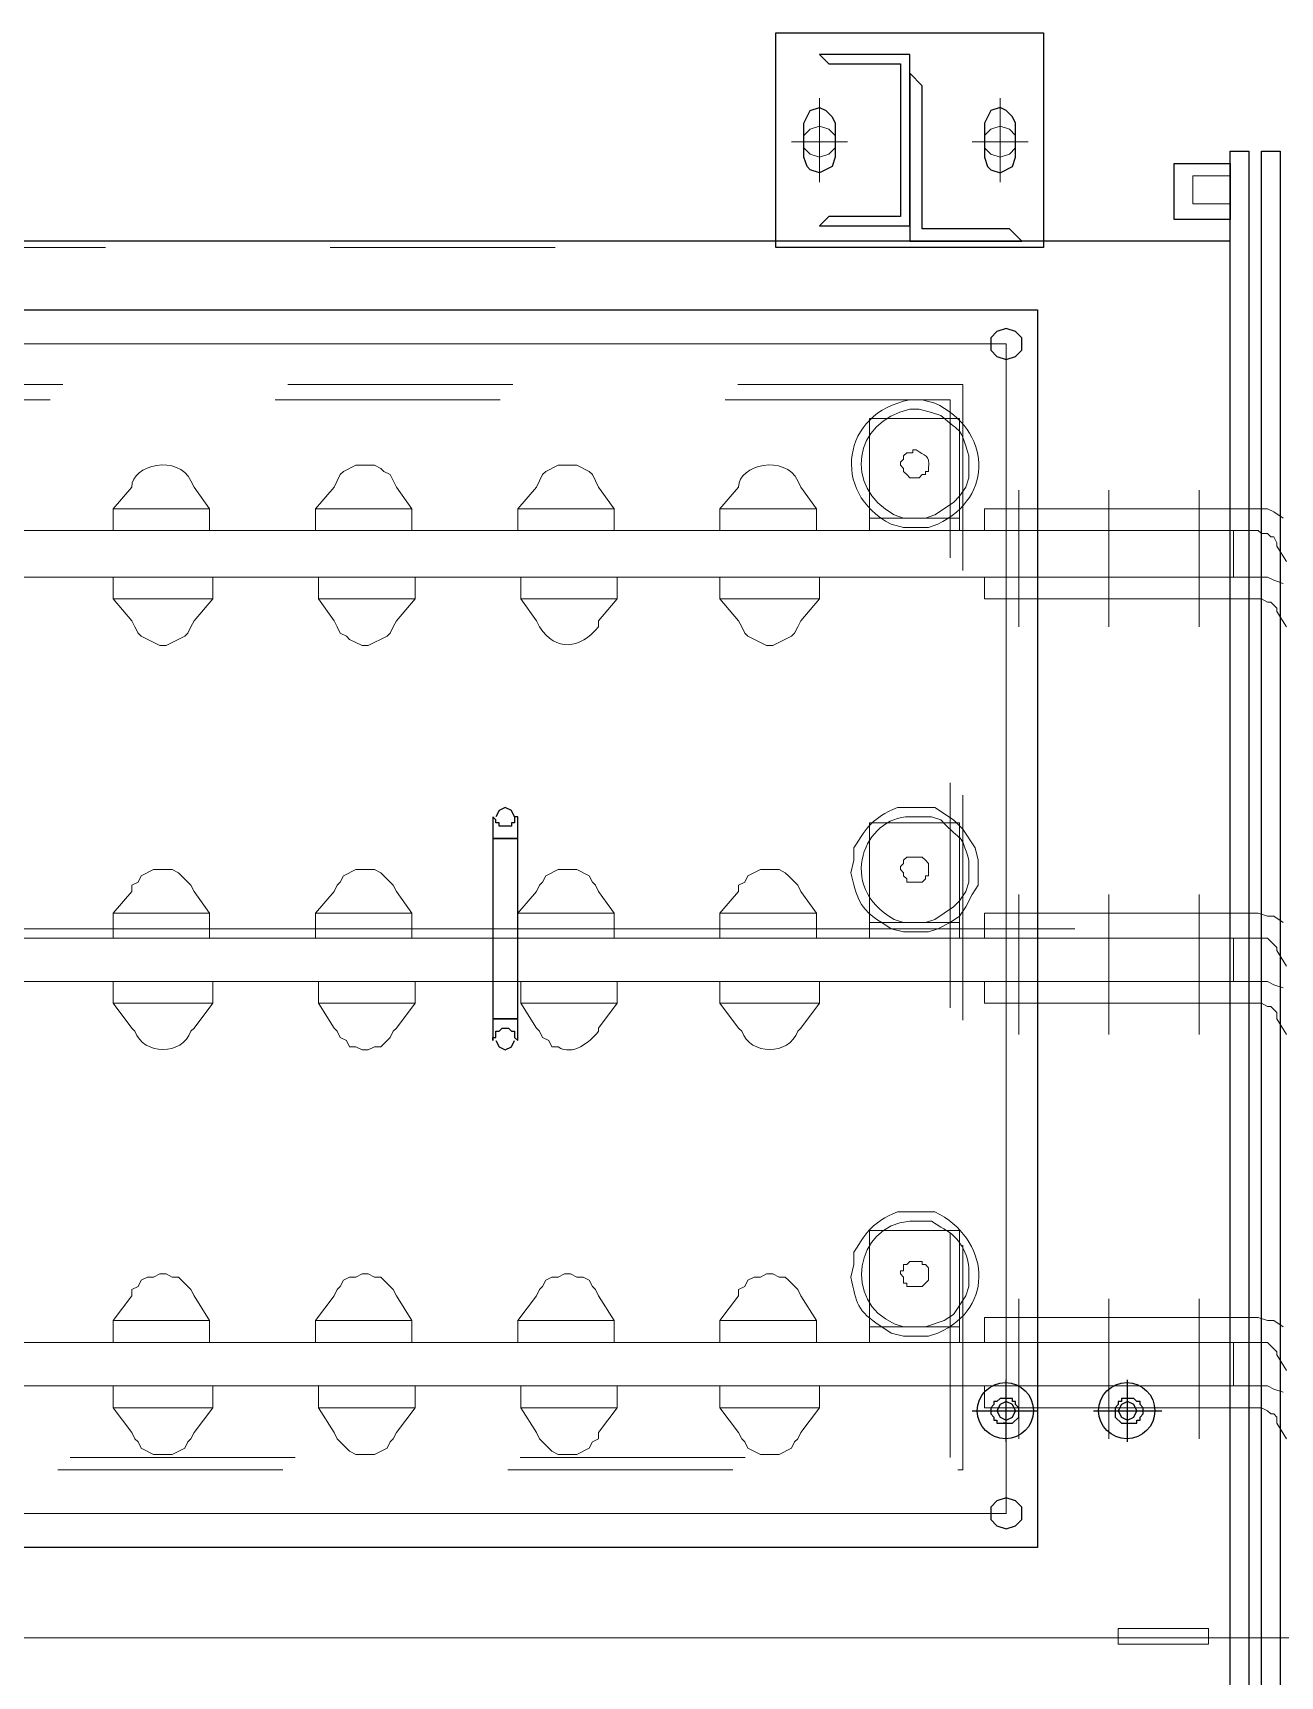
# Model space of a CAD drawing. Header units: metres. Extents: x 531759 to 532310, y 2675082 to 2675319.
# Drawn here: x 532023.371 to 532023.925, y 2675222.15 to 2675222.881 of the extents above; entities that cross this region are included whole.
import ezdxf

# ---------------------------------------------------------------- set-up
doc = ezdxf.new("R2010")
doc.units = ezdxf.units.M
doc.header["$MEASUREMENT"] = 0
doc.linetypes.add('PDF_IMPORT', pattern=[1, 0.8, -0.2])
doc.layers.add('IDT', color=7, linetype='Continuous')

# ---------------------------------------------------------------- blocks, each defined once
blk = doc.blocks.new('IDT')
at = {"layer": 'IDT', "color": 0, "lineweight": 25}
for p, q in [((17.00598, 12.43074), (17.00598, 13.75164)), ((17.01428, 13.75164), (17.01428, 12.43074)), ((17.01981, 12.43074), (17.01981, 13.75164)), ((17.02811, 13.75164), (17.02811, 12.43074)), ((17.11386, 12.50128), (17.11386, 13.05177)), ((17.11386, 13.05177), (17.98386, 13.05177)), ((17.12355, 13.04209), (17.12078, 13.03932)), ((17.12078, 13.03932), (17.12078, 13.03379)), ((17.12769, 13.04347), (17.12355, 13.04209)), ((17.13184, 13.04209), (17.12769, 13.04347)), ((17.13461, 13.03932), (17.13184, 13.04209)), ((17.13461, 13.03379), (17.13461, 13.03932)), ((17.12078, 13.03379), (17.12355, 13.03102)), ((17.12355, 13.03102), (17.12769, 13.02964)), ((17.12769, 13.02964), (17.13184, 13.03102)), ((17.13184, 13.03102), (17.13461, 13.03379)), ((17.07375, 13.00474), (17.07375, 12.97708)), ((17.12769, 13.00474), (17.12769, 12.97708)), ((17.06822, 12.99368), (17.06684, 12.99229)), ((17.0696, 12.99506), (17.06822, 12.99506)), ((17.06822, 12.99506), (17.06822, 12.99368)), ((17.07375, 12.99644), (17.0696, 12.99644)), ((17.0696, 12.99644), (17.0696, 12.99506)), ((17.07099, 12.99368), (17.0696, 12.99091)), ((17.07375, 12.99506), (17.07099, 12.99368)), ((17.07652, 12.99644), (17.07375, 12.99644)), ((17.07652, 12.99368), (17.07375, 12.99506)), ((17.07928, 12.99368), (17.07652, 12.99644)), ((17.0779, 12.99091), (17.07652, 12.99368)), ((17.07928, 12.98953), (17.07928, 12.99368)), ((17.12493, 12.99644), (17.12216, 12.99368)), ((17.12216, 12.99368), (17.12216, 12.98953)), ((17.12493, 12.99368), (17.12355, 12.99091)), ((17.12769, 12.99644), (17.12493, 12.99644)), ((17.12769, 12.99506), (17.12493, 12.99368)), ((17.12769, 12.99644), (17.12908, 12.99644)), ((17.13184, 12.99644), (17.12769, 12.99644)), ((17.13046, 12.99368), (17.12769, 12.99506)), ((17.13184, 12.99091), (17.13046, 12.99368)), ((17.13184, 12.99506), (17.13184, 12.99644)), ((17.13323, 12.99506), (17.13184, 12.99506)), ((17.13323, 12.99368), (17.13323, 12.99506)), ((17.13461, 12.99229), (17.13323, 12.99368)), ((17.08897, 12.99091), (17.05854, 12.99091)), ((17.06684, 12.99229), (17.06684, 12.98953)), ((17.06684, 12.98953), (17.06822, 12.98814)), ((17.06822, 12.98814), (17.06822, 12.98676)), ((17.06822, 12.98676), (17.0696, 12.98676)), ((17.0696, 12.99091), (17.07099, 12.98814)), ((17.0696, 12.98676), (17.07099, 12.98538)), ((17.07099, 12.98814), (17.07375, 12.98676)), ((17.07099, 12.98538), (17.07652, 12.98538)), ((17.07375, 12.98676), (17.07652, 12.98814)), ((17.07652, 12.98814), (17.0779, 12.99091)), ((17.07652, 12.98538), (17.07652, 12.98676)), ((17.07652, 12.98676), (17.0779, 12.98676)), ((17.0779, 12.98814), (17.07928, 12.98953)), ((17.0779, 12.98676), (17.0779, 12.98814)), ((17.14291, 12.99091), (17.11386, 12.99091)), ((17.12216, 12.98953), (17.12355, 12.98814)), ((17.12355, 12.99091), (17.12493, 12.98814)), ((17.12355, 12.98814), (17.12355, 12.98676)), ((17.12355, 12.98676), (17.12493, 12.98676)), ((17.12493, 12.98814), (17.12769, 12.98676)), ((17.12493, 12.98676), (17.12493, 12.98538)), ((17.12493, 12.98538), (17.13046, 12.98538)), ((17.12769, 12.98676), (17.13046, 12.98814)), ((17.13046, 12.98814), (17.13184, 12.99091)), ((17.13046, 12.98538), (17.13184, 12.98676)), ((17.13184, 12.98676), (17.13323, 12.98676)), ((17.13323, 12.98814), (17.13461, 12.98953)), ((17.13323, 12.98676), (17.13323, 12.98814)), ((17.13461, 12.98953), (17.13461, 12.99229)), ((17.34623, 12.82493), (17.34485, 12.82632)), ((17.34485, 12.82632), (17.34485, 12.73641)), ((17.34762, 12.82908), (17.34623, 12.82632)), ((17.34623, 12.82217), (17.34623, 12.82493)), ((17.35038, 12.83047), (17.34762, 12.82908)), ((17.35315, 12.82908), (17.35038, 12.83047)), ((17.35453, 12.82632), (17.35315, 12.82908)), ((17.35591, 12.82493), (17.35453, 12.82493)), ((17.35453, 12.82493), (17.35453, 12.82217)), ((17.35591, 12.81663), (17.35591, 12.82632)), ((17.35591, 12.82632), (17.35591, 12.82493)), ((17.34762, 12.82217), (17.34623, 12.82217)), ((17.349, 12.82078), (17.34762, 12.82217)), ((17.35176, 12.82078), (17.349, 12.82078)), ((17.35315, 12.82217), (17.35176, 12.82078)), ((17.35453, 12.82217), (17.35315, 12.82217)), ((17.34485, 12.81663), (17.35591, 12.81663)), ((17.35591, 12.81663), (17.34485, 12.81663)), ((17.35591, 12.73641), (17.35591, 12.81663)), ((17.34485, 12.73641), (17.34485, 12.72673)), ((17.34485, 12.73641), (17.35591, 12.73641)), ((17.35591, 12.73641), (17.34485, 12.73641)), ((17.34623, 12.72673), (17.34623, 12.7295)), ((17.34623, 12.7295), (17.34762, 12.7295)), ((17.34762, 12.7295), (17.34762, 12.73088)), ((17.34762, 12.73088), (17.35315, 12.73088)), ((17.35315, 12.73088), (17.35315, 12.7295)), ((17.35315, 12.7295), (17.35453, 12.7295)), ((17.35453, 12.7295), (17.35453, 12.72811)), ((17.35591, 12.72673), (17.35591, 12.73641)), ((17.34485, 12.72673), (17.34623, 12.72673)), ((17.34623, 12.72673), (17.34762, 12.72396)), ((17.34762, 12.72396), (17.35038, 12.72258)), ((17.35038, 12.72258), (17.35315, 12.72396)), ((17.35315, 12.72396), (17.35453, 12.72673)), ((17.35453, 12.72811), (17.35591, 12.72673)), ((17.12355, 12.52202), (17.12078, 12.51926)), ((17.12078, 12.51926), (17.12078, 12.51372)), ((17.12769, 12.52341), (17.12355, 12.52202)), ((17.13184, 12.52202), (17.12769, 12.52341)), ((17.13461, 12.51926), (17.13184, 12.52202)), ((17.13461, 12.51372), (17.13461, 12.51926)), ((17.12078, 12.51372), (17.12355, 12.51096)), ((17.12355, 12.51096), (17.12769, 12.50957)), ((17.12769, 12.50957), (17.13184, 12.51096)), ((17.13184, 12.51096), (17.13461, 12.51372)), ((17.98386, 12.50128), (17.11386, 12.50128)), ((17.1111, 12.47361), (17.23005, 12.47361)), ((17.1111, 12.37818), (17.1111, 12.47361)), ((17.23005, 12.47361), (17.23005, 12.37818)), ((17.02811, 12.47085), (18.03089, 12.47085)), ((17.12078, 12.47085), (17.12631, 12.46531)), ((17.17057, 12.47085), (17.12078, 12.47085)), ((17.17057, 12.39616), (17.17057, 12.47085)), ((17.02811, 12.43627), (17.02811, 12.46116)), ((17.02811, 12.46116), (17.053, 12.46116)), ((17.053, 12.46116), (17.053, 12.43627)), ((17.12631, 12.46531), (17.16504, 12.46531)), ((17.16504, 12.46531), (17.16504, 12.40169)), ((17.21068, 12.46393), (17.17057, 12.46393)), ((17.17057, 12.46393), (17.17057, 12.38786)), ((17.17472, 12.39201), (17.17472, 12.45978)), ((17.17472, 12.45978), (17.20653, 12.45978)), ((17.20653, 12.45978), (17.21068, 12.46393)), ((17.12493, 12.43765), (17.12355, 12.4335)), ((17.13046, 12.44042), (17.12493, 12.43765)), ((17.13461, 12.43903), (17.13046, 12.44042)), ((17.13599, 12.43765), (17.13461, 12.43903)), ((17.13738, 12.4335), (17.13599, 12.43765)), ((17.20377, 12.4335), (17.20515, 12.43765)), ((17.20515, 12.43765), (17.21068, 12.44042)), ((17.21068, 12.44042), (17.21483, 12.43903)), ((17.21483, 12.43903), (17.21622, 12.43765)), ((17.21622, 12.43765), (17.2176, 12.4335)), ((17.01428, 12.43074), (17.00598, 12.43074)), ((17.02811, 12.43074), (17.01981, 12.43074)), ((17.053, 12.43627), (17.02811, 12.43627)), ((17.12355, 12.4335), (17.12355, 12.41829)), ((17.13738, 12.41829), (17.13738, 12.4335)), ((17.20377, 12.41829), (17.20377, 12.4335)), ((17.2176, 12.4335), (17.2176, 12.41829)), ((17.12355, 12.41829), (17.12493, 12.41552)), ((17.12493, 12.41552), (17.12769, 12.41275)), ((17.13461, 12.41275), (17.13738, 12.41829)), ((17.20515, 12.41552), (17.20377, 12.41829)), ((17.20792, 12.41275), (17.20515, 12.41552)), ((17.2176, 12.41829), (17.21483, 12.41275)), ((17.12769, 12.41275), (17.13046, 12.41137)), ((17.13046, 12.41137), (17.13461, 12.41275)), ((17.21068, 12.41137), (17.20792, 12.41275)), ((17.21483, 12.41275), (17.21068, 12.41137)), ((17.16504, 12.40169), (17.17057, 12.39616)), ((17.17057, 12.38786), (17.21068, 12.38786)), ((17.20653, 12.39201), (17.17472, 12.39201)), ((17.21068, 12.38786), (17.20653, 12.39201)), ((17.23005, 12.37818), (17.1111, 12.37818))]:
    blk.add_line(p, q, dxfattribs=at)
at = {"layer": 'IDT', "color": 0, "lineweight": 13}
for p, q in [((16.62008, 13.09188), (18.11111, 13.09188)), ((17.0779, 13.09465), (17.03779, 13.09465)), ((17.03779, 13.09465), (17.03779, 13.08773)), ((17.03779, 13.08773), (17.0779, 13.08773)), ((17.0779, 13.08773), (17.0779, 13.09465)), ((17.12769, 12.51649), (17.12769, 13.03656)), ((17.12769, 13.03656), (17.96865, 13.03656)), ((17.04194, 13.00336), (17.04194, 12.97155)), ((17.08205, 13.00336), (17.08205, 12.97155)), ((17.12216, 13.00336), (17.12216, 12.97155)), ((17.04194, 12.97293), (17.04194, 12.94112)), ((17.08205, 12.97293), (17.08205, 12.94112)), ((17.12216, 12.97293), (17.12216, 12.94112)), ((17.04194, 12.82355), (17.04194, 12.79035)), ((17.08205, 12.82355), (17.08205, 12.79035)), ((17.12216, 12.82355), (17.12216, 12.79035)), ((17.04194, 12.79312), (17.04194, 12.76131)), ((17.08205, 12.79312), (17.08205, 12.76131)), ((17.12216, 12.79312), (17.12216, 12.76131)), ((17.99493, 12.77652), (17.09727, 12.77652)), ((17.04194, 12.64236), (17.04194, 12.61054)), ((17.08205, 12.64236), (17.08205, 12.61054)), ((17.12216, 12.64236), (17.12216, 12.61054)), ((17.04194, 12.61331), (17.04194, 12.5815)), ((17.08205, 12.61331), (17.08205, 12.5815)), ((17.12216, 12.61331), (17.12216, 12.5815)), ((17.96865, 12.51649), (17.12769, 12.51649)), ((17.02811, 12.4418), (17.02811, 12.45425)), ((17.02811, 12.45425), (17.04471, 12.45425)), ((17.04471, 12.45425), (17.04471, 12.4418)), ((17.13046, 12.40722), (17.13046, 12.44457)), ((17.21068, 12.40722), (17.21068, 12.44457)), ((17.04471, 12.4418), (17.02811, 12.4418)), ((17.12631, 12.43212), (17.12355, 12.42935)), ((17.13046, 12.4335), (17.12631, 12.43212)), ((17.13461, 12.43212), (17.13046, 12.4335)), ((17.13738, 12.42935), (17.13461, 12.43212)), ((17.20653, 12.43212), (17.20377, 12.42935)), ((17.21068, 12.4335), (17.20653, 12.43212)), ((17.21483, 12.43212), (17.21068, 12.4335)), ((17.2176, 12.42935), (17.21483, 12.43212)), ((17.14291, 12.42659), (17.11801, 12.42659)), ((17.12355, 12.42935), (17.12355, 12.42382)), ((17.12355, 12.42382), (17.12631, 12.42105)), ((17.13461, 12.42105), (17.13738, 12.42382)), ((17.13738, 12.42382), (17.13738, 12.42935)), ((17.22313, 12.42659), (17.19824, 12.42659)), ((17.20377, 12.42935), (17.20377, 12.42382)), ((17.20377, 12.42382), (17.20653, 12.42105)), ((17.21483, 12.42105), (17.2176, 12.42382)), ((17.2176, 12.42382), (17.2176, 12.42935)), ((17.12631, 12.42105), (17.13046, 12.41967)), ((17.13046, 12.41967), (17.13461, 12.42105)), ((17.20653, 12.42105), (17.21068, 12.41967)), ((17.21068, 12.41967), (17.21483, 12.42105))]:
    blk.add_line(p, q, dxfattribs=at)
at = {"layer": 'IDT', "color": 0, "linetype": 'PDF_IMPORT', "lineweight": 13, "ltscale": 0.038333}
for p, q in [((17.14706, 13.01719), (17.14706, 12.53447)), ((17.94929, 13.01719), (17.14706, 13.01719)), ((17.14706, 12.53447), (17.94929, 12.53447)), ((18.02813, 12.47361), (17.02811, 12.47361))]:
    blk.add_line(p, q, dxfattribs=at)
at = {"layer": 'IDT', "color": 0, "linetype": 'PDF_IMPORT', "lineweight": 13, "ltscale": 0.045833}
for p, q in [((17.15259, 13.01166), (17.15259, 12.54139)), ((17.94375, 13.01166), (17.15259, 13.01166)), ((17.15259, 12.54139), (17.94375, 12.54139))]:
    blk.add_line(p, q, dxfattribs=at)
at = {"layer": 'IDT', "color": 0, "lineweight": 0}
for p, q in [((17.22313, 13.00751), (17.22175, 13.00474)), ((17.22866, 13.01028), (17.22313, 13.00751)), ((17.23696, 13.01028), (17.22866, 13.01028)), ((17.2425, 13.00751), (17.23696, 13.01028)), ((17.24388, 13.00474), (17.2425, 13.00751)), ((17.31304, 13.00751), (17.31165, 13.00474)), ((17.31857, 13.01028), (17.31304, 13.00751)), ((17.32687, 13.01028), (17.31857, 13.01028)), ((17.32963, 13.00889), (17.32687, 13.01028)), ((17.33517, 13.00336), (17.32963, 13.00889)), ((17.40294, 13.00751), (17.40156, 13.00474)), ((17.40847, 13.01028), (17.40294, 13.00751)), ((17.41677, 13.01028), (17.40847, 13.01028)), ((17.41954, 13.00889), (17.41677, 13.01028)), ((17.42507, 13.00336), (17.41954, 13.00889)), ((17.49285, 13.00751), (17.49146, 13.00474)), ((17.49838, 13.01028), (17.49285, 13.00751)), ((17.50668, 13.01028), (17.49838, 13.01028)), ((17.51221, 13.00751), (17.50668, 13.01028)), ((17.51359, 13.00474), (17.51221, 13.00751)), ((17.00321, 13.00336), (17.00736, 12.99644)), ((17.21898, 13.00059), (17.21068, 12.98953)), ((17.22037, 13.00336), (17.21898, 13.00059)), ((17.22175, 13.00474), (17.22037, 13.00336)), ((17.24526, 13.00336), (17.24388, 13.00474)), ((17.24665, 13.00059), (17.24526, 13.00336)), ((17.25494, 12.98953), (17.24665, 13.00059)), ((17.30889, 13.00059), (17.30059, 12.98953)), ((17.31165, 13.00474), (17.30889, 13.00336)), ((17.30889, 13.00336), (17.30889, 13.00059)), ((17.33655, 13.00059), (17.33517, 13.00336)), ((17.34347, 12.98953), (17.33655, 13.00059)), ((17.39879, 13.00059), (17.39049, 12.98953)), ((17.40018, 13.00336), (17.39879, 13.00059)), ((17.40156, 13.00474), (17.40018, 13.00336)), ((17.42645, 13.00059), (17.42507, 13.00336)), ((17.43337, 12.98953), (17.42645, 13.00059)), ((17.4887, 13.00059), (17.4804, 12.98953)), ((17.49008, 13.00336), (17.4887, 13.00059)), ((17.49146, 13.00474), (17.49008, 13.00336)), ((17.51498, 13.00336), (17.51359, 13.00474)), ((17.51636, 13.00059), (17.51498, 13.00336)), ((17.52466, 12.98953), (17.51636, 13.00059)), ((17.00736, 12.99644), (17.00736, 12.99368)), ((17.00736, 12.99368), (17.00874, 12.99229)), ((17.00874, 12.99229), (17.01013, 12.99229)), ((17.01013, 12.99229), (17.01151, 12.99091)), ((17.01151, 12.99091), (17.01428, 12.98953)), ((17.01428, 12.98953), (17.01566, 12.98953)), ((17.01566, 12.98953), (17.13738, 12.98953)), ((17.13738, 12.98953), (17.13738, 12.97985)), ((17.21068, 12.98953), (17.25494, 12.98953)), ((17.21068, 12.97985), (17.21068, 12.98953)), ((17.25494, 12.98953), (17.25494, 12.97985)), ((17.30059, 12.98953), (17.34347, 12.98953)), ((17.30059, 12.97985), (17.30059, 12.98953)), ((17.34347, 12.98953), (17.34347, 12.97985)), ((17.39049, 12.98953), (17.43337, 12.98953)), ((17.39049, 12.97985), (17.39049, 12.98953)), ((17.43337, 12.98953), (17.43337, 12.97985)), ((17.4804, 12.98953), (17.52466, 12.98953)), ((17.4804, 12.97985), (17.4804, 12.98953)), ((17.52466, 12.98953), (17.52466, 12.97985)), ((17.00874, 12.98123), (17.00459, 12.98261)), ((17.01151, 12.97985), (17.00874, 12.98123)), ((17.01566, 12.97985), (17.01151, 12.97985)), ((17.13738, 12.97985), (17.01566, 12.97985)), ((17.9479, 12.97985), (17.02672, 12.97985)), ((17.02672, 12.97985), (17.02672, 12.96048)), ((17.25494, 12.97985), (17.21068, 12.97985)), ((17.34347, 12.97985), (17.30059, 12.97985)), ((17.43337, 12.97985), (17.39049, 12.97985)), ((17.52466, 12.97985), (17.4804, 12.97985)), ((17.00321, 12.97293), (17.00736, 12.96601)), ((17.00736, 12.96601), (17.00736, 12.96463)), ((17.00736, 12.96463), (17.01151, 12.96048)), ((17.01151, 12.96048), (17.01566, 12.96048)), ((17.01566, 12.96048), (17.13738, 12.96048)), ((17.02672, 12.96048), (17.9479, 12.96048)), ((17.13738, 12.96048), (17.13738, 12.94942)), ((17.18855, 12.96048), (17.14844, 12.96048)), ((17.14844, 12.96048), (17.14844, 12.91069)), ((17.16227, 12.95772), (17.15812, 12.95633)), ((17.16781, 12.95772), (17.16227, 12.95772)), ((17.17334, 12.95772), (17.16781, 12.95772)), ((17.17887, 12.95633), (17.17334, 12.95772)), ((17.18302, 12.95357), (17.17887, 12.95633)), ((17.18855, 12.91069), (17.18855, 12.96048)), ((17.25494, 12.96048), (17.21207, 12.96048)), ((17.21207, 12.96048), (17.21207, 12.9508)), ((17.25494, 12.9508), (17.25494, 12.96048)), ((17.34485, 12.96048), (17.30197, 12.96048)), ((17.30197, 12.96048), (17.30197, 12.9508)), ((17.34485, 12.9508), (17.34485, 12.96048)), ((17.43475, 12.96048), (17.39188, 12.96048)), ((17.39188, 12.96048), (17.39188, 12.9508)), ((17.43475, 12.9508), (17.43475, 12.96048)), ((17.52466, 12.96048), (17.48178, 12.96048)), ((17.48178, 12.96048), (17.48178, 12.9508)), ((17.52466, 12.9508), (17.52466, 12.96048)), ((17.00874, 12.9508), (17.00459, 12.95357)), ((17.01151, 12.9508), (17.00874, 12.9508)), ((17.01566, 12.94942), (17.01151, 12.9508)), ((17.13738, 12.94942), (17.01566, 12.94942)), ((17.14844, 12.95357), (17.18855, 12.95357)), ((17.15536, 12.9508), (17.15121, 12.94803)), ((17.16366, 12.95357), (17.15536, 12.9508)), ((17.16781, 12.95357), (17.16366, 12.95357)), ((17.17334, 12.95357), (17.16781, 12.95357)), ((17.17749, 12.95218), (17.17334, 12.95357)), ((17.21207, 12.9508), (17.21898, 12.93973)), ((17.21207, 12.9508), (17.25494, 12.9508)), ((17.24665, 12.93973), (17.25494, 12.9508)), ((17.30197, 12.9508), (17.30889, 12.93973)), ((17.30197, 12.9508), (17.34485, 12.9508)), ((17.33655, 12.93973), (17.34485, 12.9508)), ((17.39188, 12.9508), (17.39879, 12.93973)), ((17.39188, 12.9508), (17.43475, 12.9508)), ((17.42645, 12.93973), (17.43475, 12.9508)), ((17.48178, 12.9508), (17.4887, 12.93973)), ((17.48178, 12.9508), (17.52466, 12.9508)), ((17.51636, 12.93973), (17.52466, 12.9508)), ((17.15121, 12.94803), (17.14568, 12.93973)), ((17.14568, 12.93973), (17.14429, 12.93559)), ((17.14429, 12.93559), (17.14429, 12.92729)), ((17.16504, 12.93559), (17.16227, 12.93282)), ((17.16781, 12.93559), (17.16504, 12.93559)), ((17.17196, 12.93559), (17.16781, 12.93559)), ((17.17196, 12.9342), (17.17196, 12.93559)), ((17.17334, 12.9342), (17.17196, 12.9342)), ((17.17334, 12.93144), (17.17334, 12.9342)), ((17.21898, 12.93973), (17.22037, 12.93697)), ((17.22037, 12.93697), (17.22452, 12.93282)), ((17.2425, 12.93282), (17.24388, 12.93559)), ((17.24388, 12.93559), (17.24665, 12.93697)), ((17.24665, 12.93697), (17.24665, 12.93973)), ((17.30889, 12.93973), (17.31027, 12.93697)), ((17.31027, 12.93697), (17.31165, 12.93559)), ((17.31165, 12.93559), (17.31304, 12.93282)), ((17.3324, 12.93282), (17.33378, 12.93559)), ((17.33378, 12.93559), (17.33517, 12.93697)), ((17.33517, 12.93697), (17.33655, 12.93973)), ((17.39879, 12.93973), (17.40018, 12.93697)), ((17.40018, 12.93697), (17.40571, 12.93144)), ((17.42231, 12.93282), (17.42369, 12.93559)), ((17.42369, 12.93559), (17.42507, 12.93697)), ((17.42507, 12.93697), (17.42645, 12.93973)), ((17.4887, 12.93973), (17.49008, 12.93697)), ((17.49008, 12.93697), (17.49561, 12.93144)), ((17.51221, 12.93282), (17.51359, 12.93559)), ((17.51359, 12.93559), (17.51636, 12.93697)), ((17.51636, 12.93697), (17.51636, 12.93973)), ((17.16227, 12.93282), (17.16227, 12.92729)), ((17.16227, 12.92729), (17.16366, 12.9259)), ((17.17472, 12.93005), (17.17334, 12.93144)), ((17.17334, 12.9259), (17.17334, 12.92867)), ((17.17334, 12.92867), (17.17472, 12.92867)), ((17.17472, 12.92867), (17.17472, 12.93005)), ((17.19547, 12.9259), (17.19685, 12.93144)), ((17.22452, 12.93282), (17.2259, 12.93144)), ((17.2259, 12.93144), (17.22866, 12.93144)), ((17.22866, 12.93144), (17.23143, 12.93005)), ((17.23143, 12.93005), (17.2342, 12.93005)), ((17.2342, 12.93005), (17.23696, 12.93144)), ((17.23696, 12.93144), (17.23973, 12.93144)), ((17.23973, 12.93144), (17.2425, 12.93282)), ((17.31304, 12.93282), (17.3158, 12.93144)), ((17.3158, 12.93144), (17.31857, 12.93144)), ((17.31857, 12.93144), (17.32134, 12.93005)), ((17.32134, 12.93005), (17.3241, 12.93005)), ((17.3241, 12.93005), (17.32687, 12.93144)), ((17.32687, 12.93144), (17.32963, 12.93144)), ((17.32963, 12.93144), (17.3324, 12.93282)), ((17.40571, 12.93144), (17.40847, 12.93144)), ((17.40847, 12.93144), (17.41124, 12.93005)), ((17.41124, 12.93005), (17.41401, 12.93005)), ((17.41401, 12.93005), (17.41677, 12.93144)), ((17.41677, 12.93144), (17.41954, 12.93144)), ((17.41954, 12.93144), (17.42231, 12.93282)), ((17.49561, 12.93144), (17.49838, 12.93144)), ((17.49838, 12.93144), (17.50115, 12.93005)), ((17.50115, 12.93005), (17.50391, 12.93005)), ((17.50391, 12.93005), (17.50668, 12.93144)), ((17.50668, 12.93144), (17.50944, 12.93144)), ((17.50944, 12.93144), (17.51221, 12.93282)), ((17.16366, 12.9259), (17.16504, 12.9259)), ((17.16504, 12.9259), (17.16504, 12.92452)), ((17.16504, 12.92452), (17.17057, 12.92452)), ((17.17057, 12.92452), (17.17196, 12.9259)), ((17.17196, 12.9259), (17.17334, 12.9259)), ((17.19547, 12.92037), (17.19547, 12.9259)), ((17.14844, 12.91069), (17.18855, 12.91069)), ((17.15674, 12.90931), (17.16089, 12.90654)), ((17.16089, 12.90654), (17.17057, 12.90654)), ((17.15951, 12.90239), (17.1761, 12.90239)), ((17.32963, 12.82908), (17.32687, 12.82908)), ((17.33102, 12.82632), (17.32963, 12.82908)), ((17.33378, 12.82493), (17.33102, 12.82632)), ((17.33517, 12.82217), (17.33378, 12.82493)), ((17.40156, 12.82493), (17.40018, 12.82217)), ((17.40571, 12.82908), (17.40156, 12.82493)), ((17.40847, 12.82908), (17.40571, 12.82908)), ((17.41124, 12.83047), (17.40847, 12.82908)), ((17.41401, 12.83047), (17.41124, 12.83047)), ((17.41677, 12.82908), (17.41401, 12.83047)), ((17.41954, 12.82908), (17.41677, 12.82908)), ((17.42092, 12.82632), (17.41954, 12.82908)), ((17.42369, 12.82493), (17.42092, 12.82632)), ((17.42507, 12.82217), (17.42369, 12.82493)), ((17.00321, 12.82355), (17.00736, 12.81663)), ((17.21898, 12.82078), (17.21068, 12.80972)), ((17.22037, 12.82217), (17.21898, 12.82078)), ((17.24665, 12.82078), (17.24526, 12.82217)), ((17.25494, 12.80972), (17.24665, 12.82078)), ((17.30889, 12.82078), (17.30059, 12.80972)), ((17.30889, 12.82217), (17.30889, 12.82078)), ((17.33655, 12.82078), (17.33517, 12.82217)), ((17.34347, 12.80972), (17.33655, 12.82078)), ((17.39879, 12.82078), (17.39049, 12.80972)), ((17.40018, 12.82217), (17.39879, 12.82078)), ((17.42645, 12.82078), (17.42507, 12.82217)), ((17.43337, 12.80972), (17.42645, 12.82078)), ((17.4887, 12.82078), (17.4804, 12.80972)), ((17.49008, 12.82217), (17.4887, 12.82078)), ((17.51636, 12.82078), (17.51498, 12.82217)), ((17.52466, 12.80972), (17.51636, 12.82078)), ((17.00736, 12.81663), (17.00736, 12.81387)), ((17.00736, 12.81387), (17.01013, 12.8111)), ((17.01013, 12.8111), (17.01151, 12.8111)), ((17.01151, 12.8111), (17.01428, 12.80972)), ((17.00874, 12.80142), (17.00459, 12.8028)), ((17.01428, 12.80972), (17.01566, 12.80972)), ((17.01566, 12.80972), (17.13738, 12.80972)), ((17.13738, 12.80972), (17.13738, 12.80004)), ((17.21068, 12.80972), (17.25494, 12.80972)), ((17.21068, 12.80004), (17.21068, 12.80972)), ((17.25494, 12.80972), (17.25494, 12.80004)), ((17.30059, 12.80972), (17.34347, 12.80972)), ((17.30059, 12.80004), (17.30059, 12.80972)), ((17.34347, 12.80972), (17.34347, 12.80004)), ((17.39049, 12.80972), (17.43337, 12.80972)), ((17.39049, 12.80004), (17.39049, 12.80972)), ((17.43337, 12.80972), (17.43337, 12.80004)), ((17.4804, 12.80972), (17.52466, 12.80972)), ((17.4804, 12.80004), (17.4804, 12.80972)), ((17.52466, 12.80972), (17.52466, 12.80004)), ((17.01151, 12.80004), (17.00874, 12.80142)), ((17.01566, 12.80004), (17.01151, 12.80004)), ((17.13738, 12.80004), (17.01566, 12.80004)), ((17.9479, 12.80004), (17.02672, 12.80004)), ((17.02672, 12.80004), (17.02672, 12.78067)), ((17.25494, 12.80004), (17.21068, 12.80004)), ((17.34347, 12.80004), (17.30059, 12.80004)), ((17.43337, 12.80004), (17.39049, 12.80004)), ((17.52466, 12.80004), (17.4804, 12.80004)), ((17.00321, 12.79312), (17.00736, 12.7862)), ((17.00736, 12.7862), (17.00736, 12.78482)), ((17.00736, 12.78482), (17.01151, 12.78067)), ((17.01151, 12.78067), (17.01566, 12.78067)), ((17.01566, 12.78067), (17.13738, 12.78067)), ((17.02672, 12.78067), (17.9479, 12.78067)), ((17.13738, 12.78067), (17.13738, 12.76961)), ((17.18855, 12.78067), (17.14844, 12.78067)), ((17.14844, 12.78067), (17.14844, 12.7295)), ((17.18855, 12.7295), (17.18855, 12.78067)), ((17.25494, 12.78067), (17.21207, 12.78067)), ((17.21207, 12.78067), (17.21207, 12.76961)), ((17.25494, 12.76961), (17.25494, 12.78067)), ((17.34485, 12.78067), (17.30197, 12.78067)), ((17.30197, 12.78067), (17.30197, 12.76961)), ((17.34485, 12.76961), (17.34485, 12.78067)), ((17.43475, 12.78067), (17.39188, 12.78067)), ((17.39188, 12.78067), (17.39188, 12.76961)), ((17.43475, 12.76961), (17.43475, 12.78067)), ((17.52466, 12.78067), (17.48178, 12.78067)), ((17.48178, 12.78067), (17.48178, 12.76961)), ((17.52466, 12.76961), (17.52466, 12.78067)), ((17.00874, 12.77099), (17.00459, 12.77376)), ((17.15259, 12.77376), (17.14844, 12.77099)), ((17.14844, 12.77376), (17.18855, 12.77376)), ((17.15812, 12.77652), (17.15259, 12.77376)), ((17.16227, 12.77791), (17.15812, 12.77652)), ((17.16366, 12.77376), (17.15951, 12.77237)), ((17.16781, 12.77791), (17.16227, 12.77791)), ((17.16781, 12.77376), (17.16366, 12.77376)), ((17.17334, 12.77791), (17.16781, 12.77791)), ((17.17334, 12.77376), (17.16781, 12.77376)), ((17.17887, 12.77652), (17.17334, 12.77791)), ((17.17749, 12.77237), (17.17334, 12.77376)), ((17.18302, 12.77376), (17.17887, 12.77652)), ((17.01151, 12.77099), (17.00874, 12.77099)), ((17.01566, 12.76961), (17.01151, 12.77099)), ((17.13738, 12.76961), (17.01566, 12.76961)), ((17.14568, 12.76684), (17.14291, 12.76131)), ((17.14844, 12.77099), (17.14568, 12.76684)), ((17.15121, 12.76684), (17.14844, 12.76407)), ((17.15951, 12.77237), (17.15121, 12.76684)), ((17.21207, 12.76961), (17.21898, 12.75992)), ((17.21207, 12.76961), (17.25494, 12.76961)), ((17.24665, 12.75992), (17.25494, 12.76961)), ((17.30197, 12.76961), (17.30889, 12.75992)), ((17.30197, 12.76961), (17.34485, 12.76961)), ((17.33655, 12.75992), (17.34485, 12.76961)), ((17.39188, 12.76961), (17.39879, 12.75992)), ((17.39188, 12.76961), (17.43475, 12.76961)), ((17.42645, 12.75992), (17.43475, 12.76961)), ((17.48178, 12.76961), (17.4887, 12.75992)), ((17.48178, 12.76961), (17.52466, 12.76961)), ((17.51636, 12.75992), (17.52466, 12.76961)), ((17.14291, 12.76131), (17.14014, 12.75716)), ((17.14568, 12.75992), (17.14429, 12.75578)), ((17.14844, 12.76407), (17.14568, 12.75992)), ((17.21898, 12.75992), (17.22037, 12.75716)), ((17.24665, 12.75716), (17.24665, 12.75992)), ((17.30889, 12.75992), (17.31027, 12.75716)), ((17.33517, 12.75716), (17.33655, 12.75992)), ((17.39879, 12.75992), (17.40018, 12.75716)), ((17.42507, 12.75716), (17.42645, 12.75992)), ((17.4887, 12.75992), (17.49008, 12.75716)), ((17.51636, 12.75716), (17.51636, 12.75992)), ((17.14014, 12.75716), (17.14014, 12.74609)), ((17.14429, 12.75578), (17.14429, 12.74609)), ((17.16366, 12.75301), (17.16227, 12.75301)), ((17.16227, 12.75301), (17.16227, 12.74748)), ((17.16504, 12.75578), (17.16366, 12.75439)), ((17.16366, 12.75439), (17.16366, 12.75301)), ((17.16781, 12.75578), (17.16504, 12.75578)), ((17.17196, 12.75578), (17.16781, 12.75578)), ((17.17196, 12.75439), (17.17196, 12.75578)), ((17.17334, 12.75301), (17.17196, 12.75439)), ((17.17334, 12.75163), (17.17334, 12.75301)), ((17.17472, 12.75024), (17.17334, 12.75163)), ((17.19547, 12.74609), (17.19685, 12.75163)), ((17.22037, 12.75716), (17.22452, 12.75301)), ((17.22452, 12.75301), (17.2259, 12.75163)), ((17.2259, 12.75163), (17.22866, 12.75024)), ((17.23696, 12.75024), (17.2425, 12.75301)), ((17.2425, 12.75301), (17.24388, 12.75578)), ((17.24388, 12.75578), (17.24665, 12.75716)), ((17.31027, 12.75716), (17.31165, 12.75578)), ((17.31165, 12.75578), (17.31304, 12.75301)), ((17.31304, 12.75301), (17.31857, 12.75024)), ((17.32687, 12.75024), (17.3324, 12.75301)), ((17.3324, 12.75301), (17.33378, 12.75578)), ((17.33378, 12.75578), (17.33517, 12.75716)), ((17.40018, 12.75716), (17.40571, 12.75163)), ((17.40571, 12.75163), (17.40847, 12.75024)), ((17.41677, 12.75024), (17.42231, 12.75301)), ((17.42231, 12.75301), (17.42369, 12.75578)), ((17.42369, 12.75578), (17.42507, 12.75716)), ((17.49008, 12.75716), (17.49561, 12.75163)), ((17.49561, 12.75163), (17.49838, 12.75024)), ((17.50668, 12.75024), (17.51221, 12.75301)), ((17.51221, 12.75301), (17.51359, 12.75578)), ((17.51359, 12.75578), (17.51636, 12.75716)), ((17.14014, 12.74609), (17.14153, 12.74056)), ((17.16227, 12.74748), (17.16366, 12.74609)), ((17.16366, 12.74609), (17.16504, 12.74471)), ((17.16504, 12.74471), (17.17196, 12.74471)), ((17.17196, 12.74471), (17.17334, 12.74609)), ((17.17334, 12.74748), (17.17472, 12.74886)), ((17.17334, 12.74609), (17.17334, 12.74748)), ((17.17472, 12.74886), (17.17472, 12.75024)), ((17.19547, 12.74056), (17.19547, 12.74609)), ((17.22866, 12.75024), (17.23696, 12.75024)), ((17.31857, 12.75024), (17.32687, 12.75024)), ((17.40847, 12.75024), (17.41677, 12.75024)), ((17.49838, 12.75024), (17.50668, 12.75024)), ((17.14153, 12.74056), (17.14706, 12.73226)), ((17.14706, 12.73226), (17.15121, 12.72811)), ((17.14844, 12.7295), (17.18855, 12.7295)), ((17.15121, 12.72811), (17.15951, 12.72258)), ((17.15674, 12.72811), (17.16089, 12.72673)), ((17.15951, 12.72258), (17.1761, 12.72258)), ((17.16089, 12.72673), (17.17057, 12.72673)), ((17.23143, 12.65066), (17.22313, 12.64651)), ((17.2342, 12.65066), (17.23143, 12.65066)), ((17.2425, 12.64651), (17.2342, 12.65066)), ((17.41124, 12.65066), (17.40294, 12.64651)), ((17.41401, 12.65066), (17.41124, 12.65066)), ((17.41954, 12.64789), (17.41401, 12.65066)), ((17.50115, 12.65066), (17.49285, 12.64651)), ((17.50391, 12.65066), (17.50115, 12.65066)), ((17.51221, 12.64651), (17.50391, 12.65066)), ((17.00321, 12.64236), (17.00736, 12.63544)), ((17.22037, 12.64236), (17.21898, 12.63959)), ((17.22175, 12.64512), (17.22037, 12.64236)), ((17.22313, 12.64651), (17.22175, 12.64512)), ((17.24388, 12.64512), (17.2425, 12.64651)), ((17.24526, 12.64236), (17.24388, 12.64512)), ((17.24665, 12.63959), (17.24526, 12.64236)), ((17.30889, 12.64236), (17.30889, 12.63959)), ((17.33655, 12.63959), (17.33517, 12.64236)), ((17.40018, 12.64236), (17.39879, 12.63959)), ((17.40156, 12.64512), (17.40018, 12.64236)), ((17.40294, 12.64651), (17.40156, 12.64512)), ((17.42092, 12.64651), (17.41954, 12.64789)), ((17.42369, 12.64512), (17.42092, 12.64651)), ((17.42507, 12.64236), (17.42369, 12.64512)), ((17.42645, 12.63959), (17.42507, 12.64236)), ((17.49008, 12.64236), (17.4887, 12.63959)), ((17.49146, 12.64512), (17.49008, 12.64236)), ((17.49285, 12.64651), (17.49146, 12.64512)), ((17.51359, 12.64512), (17.51221, 12.64651)), ((17.51498, 12.64236), (17.51359, 12.64512)), ((17.51636, 12.63959), (17.51498, 12.64236)), ((17.00736, 12.63544), (17.00736, 12.63406)), ((17.21898, 12.63959), (17.21068, 12.62991)), ((17.25494, 12.62991), (17.24665, 12.63959)), ((17.30889, 12.63959), (17.30059, 12.62991)), ((17.34347, 12.62991), (17.33655, 12.63959)), ((17.39879, 12.63959), (17.39049, 12.62991)), ((17.43337, 12.62991), (17.42645, 12.63959)), ((17.4887, 12.63959), (17.4804, 12.62991)), ((17.52466, 12.62991), (17.51636, 12.63959)), ((17.00736, 12.63406), (17.01013, 12.63129)), ((17.01013, 12.63129), (17.01151, 12.63129)), ((17.01151, 12.63129), (17.01428, 12.62991)), ((17.01428, 12.62991), (17.01566, 12.62991)), ((17.01566, 12.62991), (17.13738, 12.62991)), ((17.13738, 12.62991), (17.13738, 12.62023)), ((17.21068, 12.62991), (17.25494, 12.62991)), ((17.21068, 12.62023), (17.21068, 12.62991)), ((17.25494, 12.62991), (17.25494, 12.62023)), ((17.30059, 12.62991), (17.34347, 12.62991)), ((17.30059, 12.62023), (17.30059, 12.62991)), ((17.34347, 12.62991), (17.34347, 12.62023)), ((17.39049, 12.62991), (17.43337, 12.62991)), ((17.39049, 12.62023), (17.39049, 12.62991)), ((17.43337, 12.62991), (17.43337, 12.62023)), ((17.4804, 12.62991), (17.52466, 12.62991)), ((17.4804, 12.62023), (17.4804, 12.62991)), ((17.52466, 12.62991), (17.52466, 12.62023)), ((17.00874, 12.62161), (17.00459, 12.62299)), ((17.01151, 12.62023), (17.00874, 12.62161)), ((17.01566, 12.62023), (17.01151, 12.62023)), ((17.13738, 12.62023), (17.01566, 12.62023)), ((17.9479, 12.62023), (17.02672, 12.62023)), ((17.02672, 12.62023), (17.02672, 12.59948)), ((17.25494, 12.62023), (17.21068, 12.62023)), ((17.34347, 12.62023), (17.30059, 12.62023)), ((17.43337, 12.62023), (17.39049, 12.62023)), ((17.52466, 12.62023), (17.4804, 12.62023)), ((17.00321, 12.61331), (17.00736, 12.6064)), ((17.00736, 12.6064), (17.00736, 12.60501)), ((17.00736, 12.60501), (17.00874, 12.60225)), ((17.00874, 12.60225), (17.01013, 12.60225)), ((17.01013, 12.60225), (17.01151, 12.60086)), ((17.01151, 12.60086), (17.01428, 12.60086)), ((17.01428, 12.60086), (17.01566, 12.59948)), ((17.01566, 12.59948), (17.13738, 12.59948)), ((17.02672, 12.59948), (17.9479, 12.59948)), ((17.13738, 12.59948), (17.13738, 12.5898)), ((17.18855, 12.59948), (17.14844, 12.59948)), ((17.14844, 12.59948), (17.14844, 12.54969)), ((17.16227, 12.5981), (17.15812, 12.59671)), ((17.16781, 12.5981), (17.16227, 12.5981)), ((17.17334, 12.5981), (17.16781, 12.5981)), ((17.17887, 12.59671), (17.17334, 12.5981)), ((17.18855, 12.54969), (17.18855, 12.59948)), ((17.25494, 12.59948), (17.21207, 12.59948)), ((17.21207, 12.59948), (17.21207, 12.5898)), ((17.25494, 12.5898), (17.25494, 12.59948)), ((17.34485, 12.59948), (17.30197, 12.59948)), ((17.30197, 12.59948), (17.30197, 12.5898)), ((17.34485, 12.5898), (17.34485, 12.59948)), ((17.43475, 12.59948), (17.39188, 12.59948)), ((17.39188, 12.59948), (17.39188, 12.5898)), ((17.43475, 12.5898), (17.43475, 12.59948)), ((17.52466, 12.59948), (17.48178, 12.59948)), ((17.48178, 12.59948), (17.48178, 12.5898)), ((17.52466, 12.5898), (17.52466, 12.59948)), ((17.00874, 12.59118), (17.00459, 12.59395)), ((17.01151, 12.5898), (17.00874, 12.59118)), ((17.14844, 12.59395), (17.18855, 12.59395)), ((17.15951, 12.59256), (17.15121, 12.58703)), ((17.16366, 12.59395), (17.15951, 12.59256)), ((17.16781, 12.59395), (17.16366, 12.59395)), ((17.17334, 12.59395), (17.16781, 12.59395)), ((17.17749, 12.59256), (17.17334, 12.59395)), ((17.01566, 12.5898), (17.01151, 12.5898)), ((17.13738, 12.5898), (17.01566, 12.5898)), ((17.14844, 12.58426), (17.14568, 12.58012)), ((17.15121, 12.58703), (17.14844, 12.58426)), ((17.21207, 12.5898), (17.21898, 12.58012)), ((17.21207, 12.5898), (17.25494, 12.5898)), ((17.24665, 12.58012), (17.25494, 12.5898)), ((17.30197, 12.5898), (17.30889, 12.58012)), ((17.30197, 12.5898), (17.34485, 12.5898)), ((17.33655, 12.58012), (17.34485, 12.5898)), ((17.39188, 12.5898), (17.39879, 12.58012)), ((17.39188, 12.5898), (17.43475, 12.5898)), ((17.42645, 12.58012), (17.43475, 12.5898)), ((17.48178, 12.5898), (17.4887, 12.58012)), ((17.48178, 12.5898), (17.52466, 12.5898)), ((17.51636, 12.58012), (17.52466, 12.5898)), ((17.14568, 12.58012), (17.14429, 12.57597)), ((17.14429, 12.57597), (17.14429, 12.56628)), ((17.16642, 12.57597), (17.16504, 12.57458)), ((17.16781, 12.57597), (17.16642, 12.57597)), ((17.17057, 12.57597), (17.16781, 12.57597)), ((17.17196, 12.57458), (17.17057, 12.57597)), ((17.21898, 12.58012), (17.22037, 12.57735)), ((17.30889, 12.58012), (17.31027, 12.57735)), ((17.31027, 12.57735), (17.31165, 12.57458)), ((17.33378, 12.57458), (17.33655, 12.58012)), ((17.39879, 12.58012), (17.40156, 12.57458)), ((17.42369, 12.57458), (17.42645, 12.58012)), ((17.4887, 12.58012), (17.49008, 12.57735)), ((17.16366, 12.5732), (17.16227, 12.5732)), ((17.16227, 12.5732), (17.16227, 12.57182)), ((17.16504, 12.57458), (17.16366, 12.57458)), ((17.16366, 12.57458), (17.16366, 12.5732)), ((17.17334, 12.5732), (17.17196, 12.57458)), ((17.17334, 12.57182), (17.17334, 12.5732)), ((17.17472, 12.57043), (17.17334, 12.57182)), ((17.17334, 12.56767), (17.17472, 12.56905)), ((17.17472, 12.56905), (17.17472, 12.57043)), ((17.31165, 12.57458), (17.31304, 12.5732)), ((17.31304, 12.5732), (17.31857, 12.57043)), ((17.31857, 12.57043), (17.32687, 12.57043)), ((17.32687, 12.57043), (17.3324, 12.5732)), ((17.3324, 12.5732), (17.33378, 12.57458)), ((17.40156, 12.57458), (17.40432, 12.5732)), ((17.40432, 12.5732), (17.40571, 12.57182)), ((17.40571, 12.57182), (17.40847, 12.57043)), ((17.40847, 12.57043), (17.41677, 12.57043)), ((17.41677, 12.57043), (17.42231, 12.5732)), ((17.42231, 12.5732), (17.42369, 12.57458)), ((17.16781, 12.56352), (17.16919, 12.56352)), ((17.16919, 12.56352), (17.16919, 12.5649)), ((17.16919, 12.5649), (17.17196, 12.5649)), ((17.17196, 12.5649), (17.17334, 12.56628)), ((17.17334, 12.56628), (17.17334, 12.56767)), ((17.14844, 12.54969), (17.18855, 12.54969)), ((17.15674, 12.5483), (17.16089, 12.54692)), ((17.16089, 12.54692), (17.16642, 12.54554)), ((17.15951, 12.54277), (17.16504, 12.54139)), ((17.16504, 12.54139), (17.17057, 12.54139)), ((17.16642, 12.54554), (17.17057, 12.54554))]:
    blk.add_line(p, q, dxfattribs=at)
at = {"layer": 'IDT', "color": 0, "lineweight": 25}
for centre in [(17.07413, 12.99086), (17.12807, 12.99086)]:
    blk.add_circle(centre, 0.0125, dxfattribs=at)
at = {"layer": 'IDT', "color": 0, "lineweight": 0}
for points in [[(17.15812, 12.95633), (17.13194, 12.94504), (17.13521, 12.91419), (17.15951, 12.90239)], [(17.17057, 12.90654), (17.19515, 12.90866), (17.20019, 12.94239), (17.17749, 12.95218)], [(17.19685, 12.93144), (17.19402, 12.94319), (17.1945, 12.94617), (17.18302, 12.95357)], [(17.14429, 12.92729), (17.14498, 12.91954), (17.14964, 12.91253), (17.15674, 12.90931)], [(17.1761, 12.90239), (17.18765, 12.90767), (17.1889, 12.91023), (17.19547, 12.92037)], [(17.24526, 12.82217), (17.24144, 12.83298), (17.22419, 12.83298), (17.22037, 12.82217)], [(17.32687, 12.82908), (17.3206, 12.8333), (17.31281, 12.82703), (17.30889, 12.82217)], [(17.51498, 12.82217), (17.51115, 12.83298), (17.49391, 12.83298), (17.49008, 12.82217)], [(17.19685, 12.75163), (17.19425, 12.76195), (17.19309, 12.76813), (17.18302, 12.77376)], [(17.17057, 12.72673), (17.19047, 12.72657), (17.20374, 12.75783), (17.17749, 12.77237)], [(17.14429, 12.74609), (17.14826, 12.73295), (17.14667, 12.73922), (17.15674, 12.72811)], [(17.1761, 12.72258), (17.18765, 12.72786), (17.1889, 12.73042), (17.19547, 12.74056)], [(17.33517, 12.64236), (17.32767, 12.65356), (17.31735, 12.6522), (17.30889, 12.64236)], [(17.15812, 12.59671), (17.13274, 12.58431), (17.13443, 12.55467), (17.15951, 12.54277)], [(17.17057, 12.54139), (17.2007, 12.5469), (17.20605, 12.58254), (17.17887, 12.59671)], [(17.17057, 12.54554), (17.19556, 12.55098), (17.20026, 12.57995), (17.17749, 12.59256)], [(17.22037, 12.57735), (17.22583, 12.56555), (17.24676, 12.57002), (17.24665, 12.58012)], [(17.49008, 12.57735), (17.49554, 12.56555), (17.51648, 12.57002), (17.51636, 12.58012)], [(17.16227, 12.57182), (17.16156, 12.56527), (17.16398, 12.56661), (17.16781, 12.56352)], [(17.14429, 12.56628), (17.14867, 12.55227), (17.14704, 12.55716), (17.15674, 12.5483)]]:
    blk.add_open_spline(points, degree=3, dxfattribs=at)

msp = doc.modelspace()

# ---------------------------------------------------------------- block references
at = {"layer": 'IDT', "color": 8, "rotation": 180}
msp.add_blockref('IDT', (532040.93128, 2675235.25885), dxfattribs=at)

doc.saveas('drawing.dxf')
